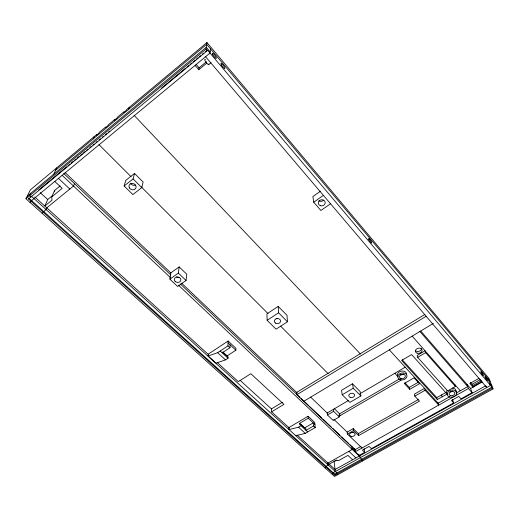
<?xml version="1.0" encoding="UTF-8"?>
<svg xmlns="http://www.w3.org/2000/svg" width="519" height="519" viewBox="0 0 519 519"><rect width="100%" height="100%" fill="white"/><g stroke="black" fill="none" stroke-linecap="round" stroke-linejoin="round"><path stroke-width="0.78" d="M222.891 352.252L226.965 356.008L235.873 350.208L235.911 348.301L228.133 341.022L208.314 354.094L208.19 356.008L216.047 363.125L225.506 359.888L228.036 358.24L228.081 356.812L222.82 351.966M222.177 352.855L229.982 347.743L230.066 344.778M229.982 347.743L227.977 345.875L228.133 341.022M186.068 280.481L186.795 274.246L179.165 266.915L170.809 272.929L169.895 279.164L177.634 286.469L186.068 280.481L178.348 273.104L179.165 266.915M210.532 48.851L210.007 53.074L31.62 200.581L30.018 202.404M492.343 388.095L334.852 475.144L28.513 198.965L207.341 50.628L207.425 50.019L491.967 387.129L493.05 388.932L334.554 476.448L25.95 198.738L30.381 189.844L96.651 134.564L96.365 135.284L98.928 133.149L99.207 132.429L105.694 127.019L105.428 127.732L108.017 125.566L108.283 124.858L114.731 119.48L114.478 120.181L117.099 117.995L117.346 117.3L123.924 111.812L123.684 112.506L126.331 110.294L126.565 109.606L206.958 42.552L488.989 378.468L493.05 388.932M25.95 198.738L206.043 49.091L206.958 42.552M195.099 65.4L198.796 69.682L199.082 67.807L206.432 61.755M141.778 187.606L143.127 182.046L134.544 173.417L125.721 180.417L124.138 185.971L132.87 194.573L141.778 187.606L133.072 178.906L134.544 173.417M128.53 109.451L129.218 107.401M93.225 138.871L94.101 136.692M74.483 183.648L73.516 186.036L46.295 208.216M46.775 207.827L46.042 209.488L42.078 213.251M52.425 195.65L47.716 199.51L44.796 206.03L51.952 200.185L51.783 196.876L54.625 190.447L60.061 185.984M53.879 174.066L56.733 167.858M28.513 198.965L28.915 198.141L334.729 474.132L334.852 475.144M30.764 193.289L29.557 195.741L30.913 196.973M55.676 170.167L206.711 44.303L490.085 381.29M27.176 196.279L206.296 47.274L210.156 51.855M38.782 189.954L66.789 166.716M68.034 165.684L69.896 164.134M71.142 163.102L73.01 161.552M74.256 160.52L76.124 158.97M77.363 157.938L79.232 156.388M80.477 155.356L82.346 153.806M83.591 152.774L85.453 151.224M86.699 150.192L87.945 149.161M89.813 147.61L91.059 146.579M92.927 145.028L94.166 143.997M96.034 142.446L97.28 141.415M99.148 139.864L100.394 138.833M102.256 137.282L103.502 136.25M105.37 134.7L106.616 133.668M108.484 132.118L109.723 131.086M161.377 88.23L185.646 68.093M186.892 67.055L188.754 65.511M189.999 64.473L191.868 62.929M193.113 61.897L194.982 60.347M196.221 59.315L198.089 57.765M199.335 56.733L200.581 55.695M202.449 54.151L203.695 53.113M205.556 51.569L206.802 50.531M198.796 69.682L206.802 63.091M208.69 64.596L211.025 62.682M51.783 196.876L62.189 188.358L54.78 181.436M124.138 185.971L133.072 178.906M169.895 279.164L178.348 273.104M320.534 191.161L312.886 196.565L313.723 202.196L320.878 210.487L330.538 203.766M313.723 202.196L323.415 195.384M278.223 306.398L266.915 313.865L267.142 320.314L276.069 329.169L287.468 321.774L287.007 315.325L278.223 306.398L278.586 312.795L287.468 321.774M208.19 356.008L217.636 352.673L227.977 345.875M267.142 320.314L278.586 312.795M424.84 314.456L296.641 392.409L296.823 394.725L354.938 449.785L360.997 446.392M289.583 428.188L271.573 411.846L271.463 408.901L282.414 402.251M296.823 394.725L426.229 316.207M271.573 411.846L283.945 404.353L250.839 373.693L238.292 381.64L217.279 362.573M303.764 401.304L433.378 323.408M352.498 383.794L341.541 390.314L342.203 394.784L349.89 402.4L360.887 395.958L360.089 391.495L352.498 383.794L353.244 388.238L360.887 395.958M342.203 394.784L353.244 388.238M308.072 416.232L288.901 427.572L289.025 429.57L298.542 427.189L300.994 425.742L300.877 424.263L299.748 424.931L299.619 423.309L308.254 418.21L308.072 416.232L314.728 422.472L315.247 427.552L305.282 433.365L295.765 435.668M417.672 357.351L425.632 352.667L425.067 350.792L417.14 355.47L417.672 357.351L447.644 390.885L455.448 386.493L454.813 384.579M348.697 400.363L327.204 412.988L327.444 414.953L333.204 420.461L339.329 416.893L339.056 414.934L339.906 415.764L401.168 380.096L400.136 378.993M359.875 393.791L405.19 367.173M327.444 414.953L333.587 411.346L333.328 409.394M299.619 423.309L304.634 427.928L313.242 422.875L313.554 425.976L306.028 430.374L305.899 428.889L300.877 424.263M339.906 415.764L339.634 413.812L399.312 379.006M409.77 389.328L404.314 383.476L414.065 377.826L419.488 383.742L409.77 389.328L409.277 387.421L418.275 382.237M438.036 402.796L438.724 405.112L425.106 390.262L424.568 388.342L414.311 394.206L414.811 396.133L419.475 401.129L358.661 435.577L358.337 433.599L353.199 428.629L347.14 432.093L347.432 434.066L362.003 448.001M347.432 434.066L353.51 430.601L353.199 428.629M414.811 396.133L425.106 390.262M358.337 433.599L418.256 399.598M402.238 359.758L436.758 397.632L445.769 392.559M437.329 399.552L447.067 394.077L411.606 354.561L401.641 360.458L437.329 399.552L436.758 397.632M327.495 463.337L352.245 449.448L351.791 446.47M478.972 378.357L469.851 383.476L473.237 387.395M329.182 464.135L335.728 460.47L338.55 460.638L347.925 455.397L352.596 459.763M336.87 459.977L334.106 461.527L335.332 471.512M449.694 396.711L438.153 403.179L389.347 349.864M456.37 392.974L467.762 386.59L419.903 331.505M470.422 382.471L471.992 384.294L480.354 379.616M325.069 467.917L326.159 467.308L326.042 466.296L328.229 465.069L327.995 463.058M471.992 384.294L472.498 385.708L481.58 380.635M355.249 451.777L468.436 388.504L472.069 392.688L461.002 398.839L458.822 396.386L451.452 400.493L453.645 402.932L371.429 448.637L369.126 446.411L362.392 450.174L364.701 452.38L359.148 455.468L355.249 451.777L354.795 448.87M481.587 381.854L473.211 386.538L472.498 385.708M470.357 388.608L482.333 381.919M485.563 385.877L335.086 469.494L297.381 435.272M332.199 474.334L333.282 473.73L333.159 472.718L490.546 385.442L487.97 378.773M334.729 474.132L491.967 387.129M337.811 474.651L337.026 473.944L336.902 472.932L31.315 196.15M34.805 196.961L208.275 354.399M240.109 380.356L271.463 408.901M217.636 352.673L225.506 359.888M298.542 427.189L305.282 433.365M40.203 192.64L47.716 199.51M220.173 351.006L228.036 358.24M300.994 425.742L307.728 431.938M313.554 425.976L315.247 427.552M228.075 342.916L235.873 350.208M308.254 418.21L314.929 424.451M58.472 178.38L69.818 189.052M348.904 451.322L355.917 457.92M62.176 175.318L170.751 277.925M178.413 285.165L359.245 456.065L359.005 454.573M362.651 460.93L361.879 460.204L361.717 459.198L360.173 457.739L359.849 455.734M63.772 173.495L170.835 274.966M180.236 283.874L300.014 397.392M301.267 398.579L308.824 405.748M309.493 406.377L321.754 417.996M322.928 419.112L331.154 426.903M332.919 428.577L339.964 435.259M341.807 436.998L348.781 443.609M350.033 444.796L355.281 449.772M352.018 447.955L355.515 451.264M65.096 172.555L170.913 273.033M181.494 283.076L297.309 393.045M310.673 397.152L327.483 413.254M333.853 419.365L347.185 432.132M333.587 411.346L339.329 416.893M353.51 430.601L358.661 435.577M334.165 408.511L339.634 413.812M98.96 144.6L131.048 176.668M141.363 186.976L267.999 313.547M280.604 326.146L328.164 373.68M134.103 115.335L360.491 354.068M404.924 382.737L409.277 387.421M394.803 373.271L398.079 376.781M412.177 336.15L460.282 390.781M425.632 352.667L455.448 386.493M420.838 331.135L470.584 388.478L472.069 392.688M196.052 64.298L199.082 67.807M205.582 56.733L486.738 387.557L486.18 386.071M489.806 383.522L491.928 386.045M206.043 49.091L207.341 50.628M466.964 384.307L468.436 388.504M452.516 399.403L453.645 402.932M441.604 394.907L442.182 396.821M364.091 448.747L364.701 452.38M54.625 190.447L54.69 191.758M208.755 64.084A3.211 0.727 52.5 0 1 207.496 63.947A3.211 0.727 52.5 0 1 205.011 60.645A3.211 0.727 52.5 0 1 205.414 59.646M277.646 318.484A3.101 2.504 -3.1 0 1 276.056 318.361M452.789 390.989A2.893 2.089 -14.3 0 1 450.051 391.89M421.545 348.431A3.374 2.563 -13.9 0 1 419.203 351.24A3.374 2.563 -13.9 0 1 415.401 350.546M452.49 388.095A4.846 3.497 -14.2 0 1 455.954 392.001M447.229 393.986A4.846 3.497 -14.2 0 1 447.138 390.45M403.6 373.927A2.932 2.193 -12 0 1 400.13 374.731M353.316 432.029A2.764 1.979 -7.5 0 1 351.266 432.489M397.56 376.016A4.632 3.451 -11.9 0 1 401.083 371.176A4.632 3.451 -11.9 0 1 406.5 373.94M178.951 277.367A3.263 2.699 7.9 0 1 176.505 276.899M135.44 185.075A3.594 3.114 19.6 0 1 130.626 183.473M323.655 200.107A3.432 3.043 -11.7 0 1 318.861 200.795M350.474 397.457A2.906 2.154 -8.1 0 0 354.581 395.043A2.906 2.154 -8.1 0 0 350.04 393.746A2.906 2.154 -8.1 0 0 350.474 397.457M481.132 372.674A2.381 0.402 58.6 0 0 483.325 375.646A2.381 0.402 58.6 0 0 481.833 372.486A2.381 0.402 58.6 0 0 481.132 372.674M368.827 239.402A2.647 0.532 56.5 0 0 371.474 242.963A2.647 0.532 56.5 0 0 370.222 239.895A2.647 0.532 56.5 0 0 368.827 239.402M221.444 64.992A3.185 0.688 52.9 0 0 224.818 68.495A3.185 0.688 52.9 0 0 222.456 64.356A3.185 0.688 52.9 0 0 221.444 64.992M212.835 54.78A3.231 0.694 52.7 0 0 216.28 58.368A3.231 0.694 52.7 0 0 213.912 54.21A3.231 0.694 52.7 0 0 212.835 54.78M485.259 377.547A2.374 0.396 58.6 0 0 487.432 380.492A2.374 0.396 58.6 0 0 485.933 377.339A2.374 0.396 58.6 0 0 485.259 377.547M275.602 323.142A3.127 2.511 -3.1 0 0 280.578 321.339A3.127 2.511 -3.1 0 0 276.251 318.802A3.127 2.511 -3.1 0 0 275.602 323.142M450.57 395.608A2.913 2.095 -14.2 0 0 454.845 393.214A2.913 2.095 -14.2 0 0 450.505 391.929A2.913 2.095 -14.2 0 0 450.57 395.608M417.185 353.186A3.386 2.563 -13.9 0 0 422.09 350.293A3.386 2.563 -13.9 0 0 416.971 348.716A3.386 2.563 -13.9 0 0 417.185 353.186M449.59 396.97A4.866 3.497 -14.2 0 0 456.733 392.987A4.866 3.497 -14.2 0 0 449.493 390.833A4.866 3.497 -14.2 0 0 449.59 396.97M401.057 378.539A2.952 2.199 -11.9 0 0 405.313 376.067A2.952 2.199 -11.9 0 0 400.811 374.724A2.952 2.199 -11.9 0 0 401.057 378.539M400.292 379.733A4.645 3.458 -11.9 0 0 406.987 375.847A4.645 3.458 -11.9 0 0 399.909 373.725A4.645 3.458 -11.9 0 0 400.292 379.733M351.181 436.317A2.777 1.979 -7.5 0 0 355.106 434.092A2.777 1.979 -7.5 0 0 350.766 432.911A2.777 1.979 -7.5 0 0 351.181 436.317M175.163 281.415A3.296 2.712 7.7 0 0 180.722 280.649A3.296 2.712 7.7 0 0 176.895 277.003A3.296 2.712 7.7 0 0 175.163 281.415M129.406 187.93A3.627 3.14 19.2 0 0 135.608 188.507A3.627 3.14 19.2 0 0 132.585 183.454A3.627 3.14 19.2 0 0 129.406 187.93M320.353 205.699A3.471 3.062 -11.6 0 0 325.173 202.345A3.471 3.062 -11.6 0 0 319.704 200.431A3.471 3.062 -11.6 0 0 320.353 205.699"/></g></svg>
